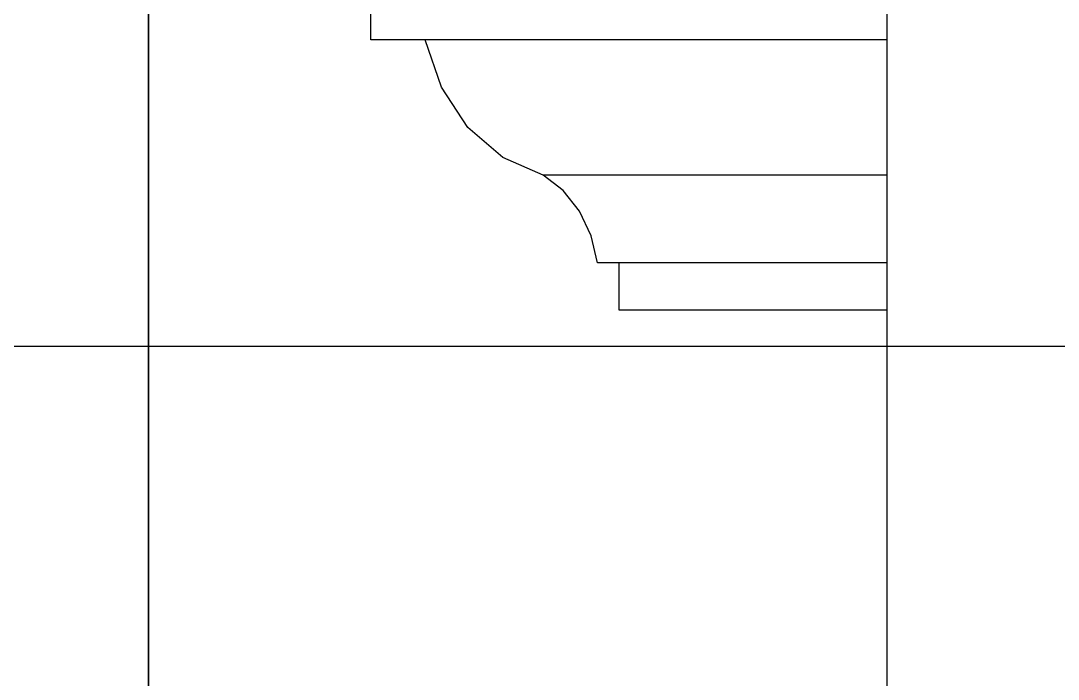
# Model space of a CAD drawing. Extents: x -24961 to 905641, y -154323 to 635957.
# Drawn here: x 395784 to 396347, y -143788 to -143432 of the extents above; entities that cross this region are included whole.
import ezdxf

# ---------------------------------------------------------------- set-up
doc = ezdxf.new("R2010")
doc.units = 0
doc.header["$LTSCALE"] = 1000
doc.header["$MEASUREMENT"] = 0
doc.layers.add('DOTE', color=1, linetype='Continuous')
doc.layers.add('WALL', color=9, linetype='Continuous')

msp = doc.modelspace()

# ---------------------------------------------------------------- linework, layer by layer
for p, q in [((395853.61, -143286.67), (395853.61, -145029.1)), ((396253.61, -143407.9), (396253.61, -143442)), ((395974.15, -143442), (395974.15, -143422.28)), ((396003.44, -143442), (395974.15, -143442)), ((396012.33, -143467.62), (396003.44, -143442)), ((396253.61, -143442), (396003.44, -143442)), ((396253.61, -143442), (396253.61, -143515.4)), ((396026.72, -143489.42), (396012.33, -143467.62)), ((396045.55, -143505.75), (396026.72, -143489.42)), ((396067.4, -143515.4), (396045.55, -143505.75)), ((396253.61, -143515.4), (396067.4, -143515.4)), ((396078.23, -143523.69), (396067.4, -143515.4)), ((396253.61, -143515.4), (396253.61, -143562.88)), ((396087.08, -143534.81), (396078.23, -143523.69)), ((396093.44, -143548.13), (396087.08, -143534.81)), ((396096.93, -143562.88), (396093.44, -143548.13)), ((396108.55, -143562.88), (396096.93, -143562.88)), ((396108.55, -143588.45), (396108.55, -143562.88)), ((396253.61, -143562.88), (396108.55, -143562.88)), ((396253.61, -143562.88), (396253.61, -143588.45)), ((396253.61, -143588.45), (396108.55, -143588.45)), ((396253.61, -143588.45), (396253.61, -144007.94))]:
    msp.add_line(p, q)
at = {"layer": 'DOTE'}
msp.add_line((393730.13, -143607.9), (442830.81, -143607.9), dxfattribs=at)
at = {"layer": 'WALL'}
msp.add_line((395853.61, -145029.1), (395853.61, -129507.9), dxfattribs=at)

doc.saveas('drawing.dxf')
